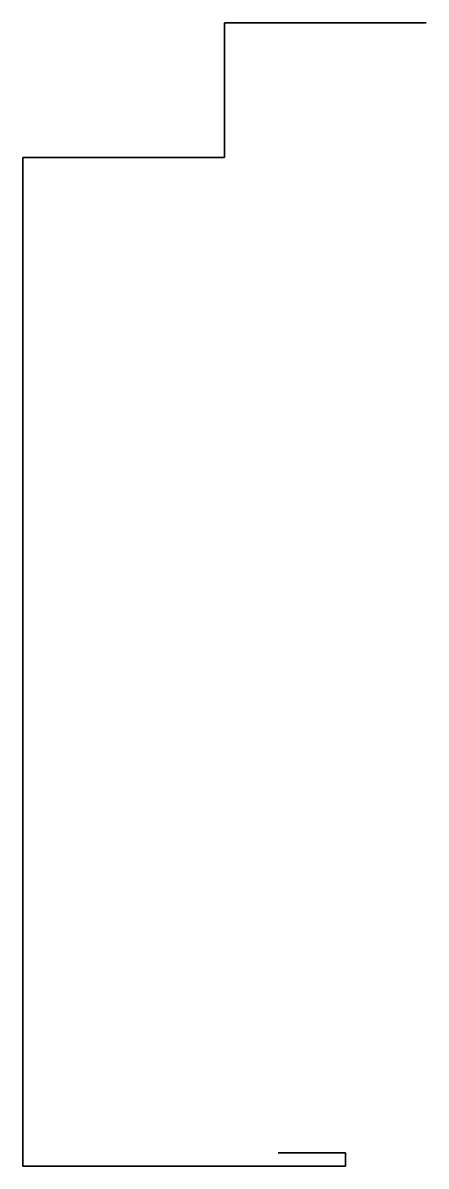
# Model space of a CAD drawing. Header units: metres. Extents: x 0 to 30, y -2 to 83.
import ezdxf

# ---------------------------------------------------------------- set-up
doc = ezdxf.new("R2010")
doc.units = ezdxf.units.M
doc.layers.add('A-DETL-GENF', color=92, linetype='Continuous', lineweight=18)

# ---------------------------------------------------------------- blocks, each defined once
blk = doc.blocks.new('45 plafond L-profiel - randprofiel plafondeiland-1578273-00_0 Basismaterialen')
at = {"layer": 'A-DETL-GENF', "lineweight": 35}
for p, q in [((15, 73), (15, 83)), ((15, 83), (30, 83)), ((0, 73), (0, -2)), ((0, 73), (15, 73)), ((24, -1.013), (19, -1.013)), ((24, -2), (24, -1.013)), ((0, -2), (24, -2))]:
    blk.add_line(p, q, dxfattribs=at)

msp = doc.modelspace()

# ---------------------------------------------------------------- block references
msp.add_blockref('45 plafond L-profiel - randprofiel plafondeiland-1578273-00_0 Basismaterialen', (0, 0))

doc.saveas('drawing.dxf')
